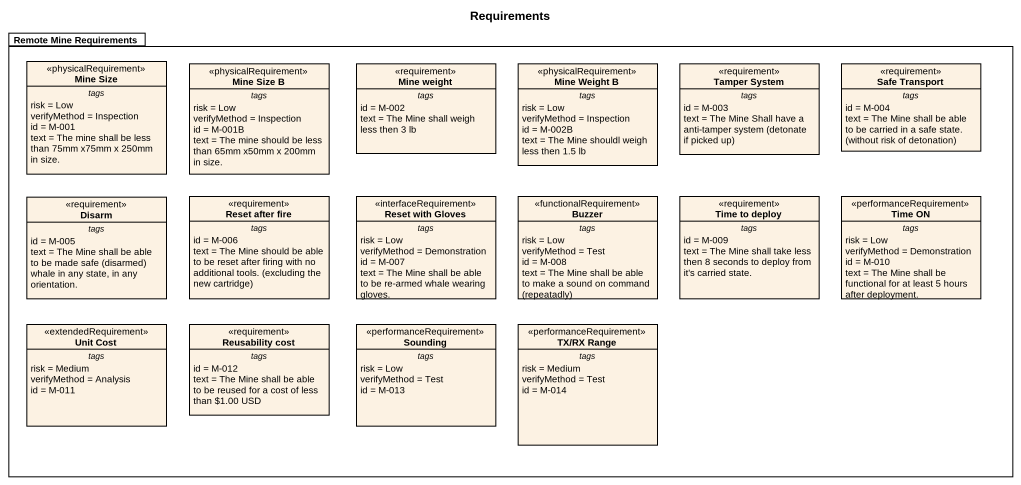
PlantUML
@startuml
title Requirements
hide circle
hide empty members
package "Remote Mine Requirements" as Remote_Mine_Requirements {
  class "Mine Size" as Mine_Size <<physicalRequirement>> {
    -- tags --
    risk = Low
    verifyMethod = Inspection
    id = M-001
    text = The mine shall be less than 75mm x75mm x 250mm in size.
  }
  class "Mine Size B" as Mine_Size_B <<physicalRequirement>> {
    -- tags --
    risk = Low
    verifyMethod = Inspection
    id = M-001B
    text = The mine should be less than 65mm x50mm x 200mm in size.
  }
  class "Mine weight" as Mine_weight <<requirement>> {
    -- tags --
    id = M-002
    text = The Mine shall weigh less then 3 lb
  }
  class "Mine Weight B" as Mine_Weight_B <<physicalRequirement>> {
    -- tags --
    risk = Low
    verifyMethod = Inspection
    id = M-002B
    text = The Mine shouldl weigh less then 1.5 lb
  }
  class "Tamper System" as Tamper_System <<requirement>> {
    -- tags --
    id = M-003
    {field} text = The Mine Shall have a anti-tamper system (detonate if picked up)
  }
  class "Safe Transport" as Safe_Transport <<requirement>> {
    -- tags --
    id = M-004
    {field} text = The Mine shall be able to be carried in a safe state. (without risk of detonation)
  }
  class Disarm <<requirement>> {
    -- tags --
    id = M-005
    {field} text = The Mine shall be able to be made safe (disarmed) whale in any state, in any orientation.
  }
  class "Reset after fire" as Reset_after_fire <<requirement>> {
    -- tags --
    id = M-006
    {field} text = The Mine should be able to be reset after firing with no additional tools. (excluding the new cartridge)
  }
  class "Reset with Gloves" as Reset_with_Gloves <<interfaceRequirement>> {
    -- tags --
    risk = Low
    verifyMethod = Demonstration
    id = M-007
    text = The Mine shall be able to be re-armed whale wearing gloves.
  }
  class Buzzer <<functionalRequirement>> {
    -- tags --
    risk = Low
    verifyMethod = Test
    id = M-008
    {field} text = The Mine shall be able to make a sound on command (repeatadly)
  }
  class "Time to deploy" as Time_to_deploy <<requirement>> {
    -- tags --
    id = M-009
    text = The Mine shall take less then 8 seconds to deploy from it's carried state.
  }
  class "Time ON" as Time_ON <<performanceRequirement>> {
    -- tags --
    risk = Low
    verifyMethod = Demonstration
    id = M-010
    text = The Mine shall be functional for at least 5 hours after deployment.
  }
  class "Unit Cost" as Unit_Cost <<extendedRequirement>> {
    -- tags --
    risk = Medium
    verifyMethod = Analysis
    id = M-011
  }
  class "Reusability cost" as Reusability_cost <<requirement>> {
    -- tags --
    id = M-012
    text = The Mine shall be able to be reused for a cost of less than ~$1.00 USD
  }
  class Sounding <<performanceRequirement>> {
    -- tags --
    risk = Low
    verifyMethod = Test
    id = M-013
  }
  class "TX/RX Range" as TX_RX_Range <<performanceRequirement>> {
    -- tags --
    risk = Medium
    verifyMethod = Test
    id = M-014
  }
}
@enduml
